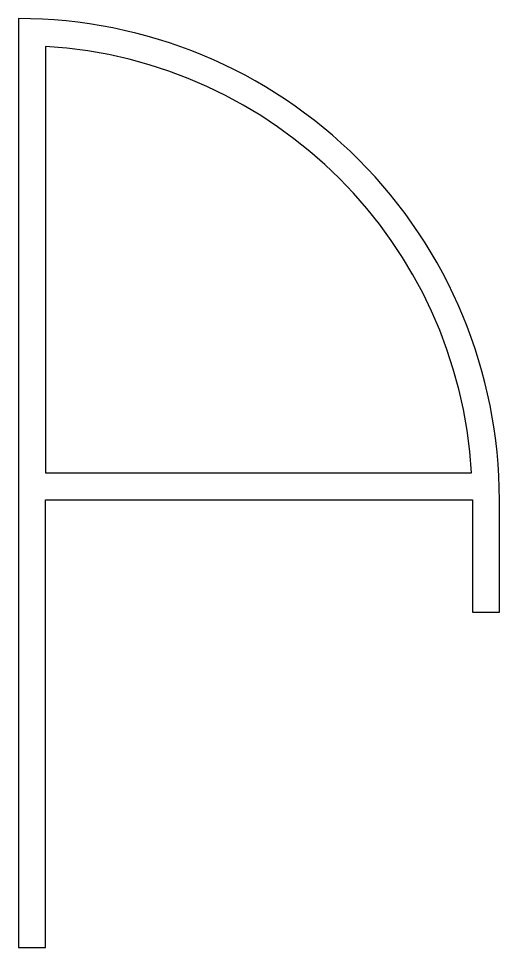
# Model space of a CAD drawing. Extents: x -637.7 to -616.3, y 61.9 to 103.2.
import ezdxf

# ---------------------------------------------------------------- set-up
doc = ezdxf.new("R2010")
doc.units = 0
doc.layers.add('ANA', color=220, linetype='CONTINUOUS')

msp = doc.modelspace()

# ---------------------------------------------------------------- linework, layer by layer
at = {"layer": 'ANA', "color": 0}
for points in [[(-617.538, 81.815), (-617.538, 76.815), (-616.338, 76.815), (-616.338, 81.815, 0.414214), (-637.738, 103.215), (-637.738, 61.915), (-636.538, 61.915), (-636.538, 81.815)], [(-617.574, 83.015, 0.379807), (-636.538, 101.979), (-636.538, 83.015)]]:
    msp.add_lwpolyline(points, format="xyb", close=True, dxfattribs=at)

doc.saveas('drawing.dxf')
